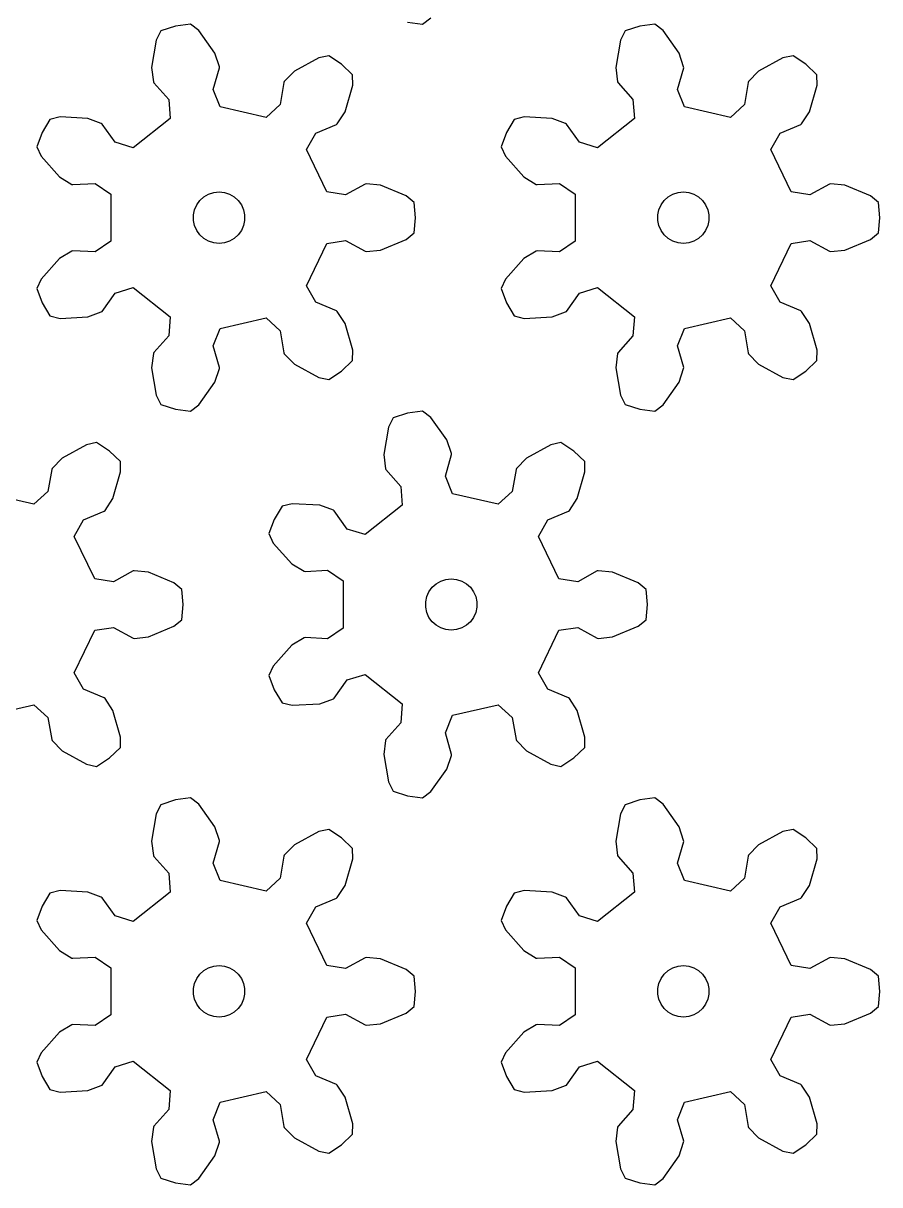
# Model space of a CAD drawing. Extents: x 0 to 212, y 0 to 226.
# Drawn here: x 161.8 to 211.8, y 0 to 67.8 of the extents above; entities that cross this region are included whole.
import ezdxf

# ---------------------------------------------------------------- set-up
doc = ezdxf.new("R2010")
doc.units = 0

msp = doc.modelspace()

# ---------------------------------------------------------------- linework, layer by layer
for p, q in [((184.209, 67.866), (185.09, 67.747)), ((185.09, 67.747), (185.57, 68.113)), ((169.816, 67.353), (169.543, 66.815)), ((170.661, 67.628), (169.816, 67.353)), ((171.542, 67.747), (170.661, 67.628)), ((172.022, 67.38), (171.542, 67.747)), ((172.962, 66.061), (172.022, 67.38)), ((196.912, 67.353), (196.639, 66.815)), ((197.757, 67.628), (196.912, 67.353)), ((198.638, 67.747), (197.757, 67.628)), ((199.118, 67.38), (198.638, 67.747)), ((200.058, 66.061), (199.118, 67.38)), ((169.543, 66.815), (169.268, 65.218)), ((196.639, 66.815), (196.364, 65.218)), ((173.226, 65.264), (172.962, 66.061)), ((179.023, 65.782), (177.603, 65.002)), ((179.614, 65.904), (179.023, 65.782)), ((180.356, 65.415), (179.614, 65.904)), ((200.322, 65.264), (200.058, 66.061)), ((206.119, 65.782), (204.699, 65.002)), ((206.71, 65.904), (206.119, 65.782)), ((207.452, 65.415), (206.71, 65.904)), ((169.268, 65.218), (169.376, 64.385)), ((172.869, 63.947), (173.228, 65.204)), ((173.228, 65.204), (173.226, 65.264)), ((180.998, 64.801), (180.356, 65.415)), ((196.364, 65.218), (196.471, 64.385)), ((199.964, 63.947), (200.323, 65.204)), ((200.323, 65.204), (200.322, 65.264)), ((208.094, 64.801), (207.452, 65.415)), ((177.603, 65.002), (177.019, 64.398)), ((181.011, 64.197), (180.998, 64.801)), ((204.699, 65.002), (204.115, 64.398)), ((208.107, 64.197), (208.094, 64.801)), ((169.376, 64.385), (169.401, 64.331)), ((169.401, 64.331), (170.27, 63.354)), ((173.275, 62.92), (172.869, 63.947)), ((176.992, 64.345), (176.77, 63.056)), ((177.019, 64.398), (176.992, 64.345)), ((180.566, 62.64), (181.011, 64.197)), ((196.471, 64.385), (196.496, 64.331)), ((196.496, 64.331), (197.365, 63.354)), ((200.371, 62.92), (199.964, 63.947)), ((204.088, 64.345), (203.866, 63.056)), ((204.115, 64.398), (204.088, 64.345)), ((207.662, 62.64), (208.107, 64.197)), ((170.27, 63.354), (170.349, 62.252)), ((197.365, 63.354), (197.444, 62.252)), ((175.958, 62.307), (173.275, 62.92)), ((176.77, 63.056), (175.958, 62.307)), ((180.107, 61.936), (180.566, 62.64)), ((203.054, 62.307), (200.371, 62.92)), ((203.866, 63.056), (203.054, 62.307)), ((207.203, 61.936), (207.662, 62.64)), ((163.343, 62.191), (162.887, 61.428)), ((163.928, 62.337), (163.343, 62.191)), ((165.546, 62.25), (163.928, 62.337)), ((166.334, 61.96), (165.546, 62.25)), ((166.382, 61.923), (166.334, 61.96)), ((167.141, 60.858), (166.382, 61.923)), ((170.349, 62.252), (168.198, 60.536)), ((178.854, 61.394), (180.061, 61.897)), ((180.061, 61.897), (180.107, 61.936)), ((190.438, 62.191), (189.983, 61.428)), ((191.024, 62.337), (190.438, 62.191)), ((192.642, 62.25), (191.024, 62.337)), ((193.43, 61.96), (192.642, 62.25)), ((193.478, 61.923), (193.43, 61.96)), ((194.236, 60.858), (193.478, 61.923)), ((197.444, 62.252), (195.293, 60.536)), ((205.95, 61.394), (207.157, 61.897)), ((207.157, 61.897), (207.203, 61.936)), ((162.887, 61.428), (162.575, 60.596)), ((178.305, 60.436), (178.854, 61.394)), ((189.983, 61.428), (189.67, 60.596)), ((205.401, 60.436), (205.95, 61.394)), ((162.575, 60.596), (162.825, 60.046)), ((168.198, 60.536), (167.141, 60.858)), ((179.499, 57.957), (178.305, 60.436)), ((189.67, 60.596), (189.921, 60.046)), ((195.293, 60.536), (194.236, 60.858)), ((206.595, 57.957), (205.401, 60.436)), ((162.825, 60.046), (163.902, 58.836)), ((189.921, 60.046), (190.998, 58.836)), ((163.902, 58.836), (164.62, 58.401)), ((164.62, 58.401), (164.679, 58.386)), ((164.679, 58.386), (165.984, 58.457)), ((165.984, 58.457), (166.895, 57.831)), ((181.737, 58.418), (180.591, 57.789)), ((181.795, 58.431), (181.737, 58.418)), ((182.632, 58.35), (181.795, 58.431)), ((184.127, 57.727), (182.632, 58.35)), ((190.998, 58.836), (191.716, 58.401)), ((191.716, 58.401), (191.774, 58.386)), ((191.774, 58.386), (193.08, 58.457)), ((193.08, 58.457), (193.991, 57.831)), ((208.832, 58.418), (207.687, 57.789)), ((208.891, 58.431), (208.832, 58.418)), ((209.727, 58.35), (208.891, 58.431)), ((211.222, 57.727), (209.727, 58.35)), ((166.895, 57.831), (166.895, 55.08)), ((172.097, 57.459), (172.33, 57.669)), ((172.33, 57.669), (172.601, 57.826)), ((172.601, 57.826), (172.899, 57.923)), ((172.899, 57.923), (173.211, 57.956)), ((173.211, 57.956), (173.523, 57.923)), ((173.523, 57.923), (173.821, 57.826)), ((173.821, 57.826), (174.093, 57.669)), ((174.093, 57.669), (174.326, 57.459)), ((180.591, 57.789), (179.499, 57.957)), ((184.591, 57.341), (184.127, 57.727)), ((193.991, 57.831), (193.991, 55.08)), ((199.192, 57.459), (199.425, 57.669)), ((199.425, 57.669), (199.697, 57.826)), ((199.697, 57.826), (199.995, 57.923)), ((199.995, 57.923), (200.307, 57.956)), ((200.307, 57.956), (200.619, 57.923)), ((200.619, 57.923), (200.917, 57.826)), ((200.917, 57.826), (201.189, 57.669)), ((201.189, 57.669), (201.422, 57.459)), ((207.687, 57.789), (206.595, 57.957)), ((211.686, 57.341), (211.222, 57.727)), ((171.785, 56.919), (171.912, 57.206)), ((171.912, 57.206), (172.097, 57.459)), ((174.326, 57.459), (174.51, 57.206)), ((174.51, 57.206), (174.638, 56.919)), ((184.67, 56.456), (184.591, 57.341)), ((198.88, 56.919), (199.008, 57.206)), ((199.008, 57.206), (199.192, 57.459)), ((201.422, 57.459), (201.606, 57.206)), ((201.606, 57.206), (201.734, 56.919)), ((211.766, 56.456), (211.686, 57.341)), ((171.719, 56.613), (171.785, 56.919)), ((171.719, 56.299), (171.719, 56.613)), ((171.785, 55.992), (171.719, 56.299)), ((174.638, 56.919), (174.703, 56.613)), ((174.703, 56.299), (174.638, 55.992)), ((174.703, 56.613), (174.703, 56.299)), ((184.591, 55.571), (184.67, 56.456)), ((198.815, 56.613), (198.88, 56.919)), ((198.815, 56.299), (198.815, 56.613)), ((198.88, 55.992), (198.815, 56.299)), ((201.734, 56.919), (201.799, 56.613)), ((201.799, 56.299), (201.734, 55.992)), ((201.799, 56.613), (201.799, 56.299)), ((211.686, 55.571), (211.766, 56.456)), ((171.912, 55.706), (171.785, 55.992)), ((172.097, 55.452), (171.912, 55.706)), ((174.51, 55.706), (174.326, 55.452)), ((174.638, 55.992), (174.51, 55.706)), ((199.008, 55.706), (198.88, 55.992)), ((199.192, 55.452), (199.008, 55.706)), ((201.606, 55.706), (201.422, 55.452)), ((201.734, 55.992), (201.606, 55.706)), ((166.895, 55.08), (165.984, 54.455)), ((172.33, 55.242), (172.097, 55.452)), ((172.601, 55.085), (172.33, 55.242)), ((172.899, 54.989), (172.601, 55.085)), ((173.211, 54.956), (172.899, 54.989)), ((173.523, 54.989), (173.211, 54.956)), ((173.821, 55.085), (173.523, 54.989)), ((174.093, 55.242), (173.821, 55.085)), ((174.326, 55.452), (174.093, 55.242)), ((178.305, 52.476), (179.499, 54.955)), ((179.499, 54.955), (180.591, 55.123)), ((180.591, 55.123), (181.737, 54.493)), ((182.632, 54.561), (184.127, 55.184)), ((184.127, 55.184), (184.591, 55.571)), ((193.991, 55.08), (193.08, 54.455)), ((199.425, 55.242), (199.192, 55.452)), ((199.697, 55.085), (199.425, 55.242)), ((199.995, 54.989), (199.697, 55.085)), ((200.307, 54.956), (199.995, 54.989)), ((200.619, 54.989), (200.307, 54.956)), ((200.917, 55.085), (200.619, 54.989)), ((201.189, 55.242), (200.917, 55.085)), ((201.422, 55.452), (201.189, 55.242)), ((205.401, 52.476), (206.595, 54.955)), ((206.595, 54.955), (207.687, 55.123)), ((207.687, 55.123), (208.832, 54.493)), ((209.727, 54.561), (211.222, 55.184)), ((211.222, 55.184), (211.686, 55.571)), ((164.62, 54.51), (163.902, 54.075)), ((164.679, 54.525), (164.62, 54.51)), ((165.984, 54.455), (164.679, 54.525)), ((181.737, 54.493), (181.795, 54.481)), ((181.795, 54.481), (182.632, 54.561)), ((191.716, 54.51), (190.998, 54.075)), ((191.774, 54.525), (191.716, 54.51)), ((193.08, 54.455), (191.774, 54.525)), ((208.832, 54.493), (208.891, 54.481)), ((208.891, 54.481), (209.727, 54.561)), ((163.902, 54.075), (162.825, 52.865)), ((190.998, 54.075), (189.921, 52.865)), ((162.825, 52.865), (162.575, 52.316)), ((162.575, 52.316), (162.887, 51.484)), ((167.141, 52.053), (168.198, 52.375)), ((168.198, 52.375), (170.349, 50.66)), ((178.854, 51.517), (178.305, 52.476)), ((189.921, 52.865), (189.67, 52.316)), ((189.67, 52.316), (189.983, 51.484)), ((194.236, 52.053), (195.293, 52.375)), ((195.293, 52.375), (197.444, 50.66)), ((205.95, 51.517), (205.401, 52.476)), ((166.382, 50.988), (167.141, 52.053)), ((193.478, 50.988), (194.236, 52.053)), ((162.887, 51.484), (163.343, 50.721)), ((165.546, 50.661), (166.334, 50.952)), ((166.334, 50.952), (166.382, 50.988)), ((180.061, 51.014), (178.854, 51.517)), ((180.107, 50.976), (180.061, 51.014)), ((180.566, 50.272), (180.107, 50.976)), ((189.983, 51.484), (190.438, 50.721)), ((192.642, 50.661), (193.43, 50.952)), ((193.43, 50.952), (193.478, 50.988)), ((207.157, 51.014), (205.95, 51.517)), ((207.203, 50.976), (207.157, 51.014)), ((207.662, 50.272), (207.203, 50.976)), ((163.343, 50.721), (163.928, 50.574)), ((163.928, 50.574), (165.546, 50.661)), ((170.349, 50.66), (170.27, 49.558)), ((173.275, 49.992), (175.958, 50.604)), ((175.958, 50.604), (176.77, 49.855)), ((181.011, 48.714), (180.566, 50.272)), ((190.438, 50.721), (191.024, 50.574)), ((191.024, 50.574), (192.642, 50.661)), ((197.444, 50.66), (197.365, 49.558)), ((200.371, 49.992), (203.054, 50.604)), ((203.054, 50.604), (203.866, 49.855)), ((208.107, 48.714), (207.662, 50.272)), ((170.27, 49.558), (169.401, 48.581)), ((172.869, 48.965), (173.275, 49.992)), ((176.77, 49.855), (176.992, 48.567)), ((197.365, 49.558), (196.496, 48.581)), ((199.964, 48.965), (200.371, 49.992)), ((203.866, 49.855), (204.088, 48.567)), ((173.228, 47.707), (172.869, 48.965)), ((200.323, 47.707), (199.964, 48.965)), ((169.376, 48.526), (169.268, 47.693)), ((169.401, 48.581), (169.376, 48.526)), ((176.992, 48.567), (177.019, 48.513)), ((177.019, 48.513), (177.603, 47.909)), ((180.998, 48.111), (181.011, 48.714)), ((196.471, 48.526), (196.364, 47.693)), ((196.496, 48.581), (196.471, 48.526)), ((204.088, 48.567), (204.115, 48.513)), ((204.115, 48.513), (204.699, 47.909)), ((208.094, 48.111), (208.107, 48.714)), ((169.268, 47.693), (169.543, 46.097)), ((172.962, 46.85), (173.226, 47.647)), ((173.226, 47.647), (173.228, 47.707)), ((177.603, 47.909), (179.023, 47.129)), ((179.614, 47.007), (180.356, 47.497)), ((180.356, 47.497), (180.998, 48.111)), ((196.364, 47.693), (196.639, 46.097)), ((200.058, 46.85), (200.322, 47.647)), ((200.322, 47.647), (200.323, 47.707)), ((204.699, 47.909), (206.119, 47.129)), ((206.71, 47.007), (207.452, 47.497)), ((207.452, 47.497), (208.094, 48.111)), ((172.022, 45.531), (172.962, 46.85)), ((179.023, 47.129), (179.614, 47.007)), ((199.118, 45.531), (200.058, 46.85)), ((206.119, 47.129), (206.71, 47.007)), ((169.543, 46.097), (169.816, 45.559)), ((169.816, 45.559), (170.661, 45.284)), ((171.542, 45.165), (172.022, 45.531)), ((196.639, 46.097), (196.912, 45.559)), ((196.912, 45.559), (197.757, 45.284)), ((198.638, 45.165), (199.118, 45.531)), ((170.661, 45.284), (171.542, 45.165)), ((183.364, 44.771), (183.091, 44.232)), ((184.209, 45.045), (183.364, 44.771)), ((185.09, 45.165), (184.209, 45.045)), ((185.57, 44.798), (185.09, 45.165)), ((186.51, 43.479), (185.57, 44.798)), ((197.757, 45.284), (198.638, 45.165)), ((183.091, 44.232), (182.816, 42.636)), ((186.774, 42.682), (186.51, 43.479)), ((165.475, 43.2), (164.056, 42.42)), ((166.066, 43.322), (165.475, 43.2)), ((166.808, 42.833), (166.066, 43.322)), ((167.45, 42.218), (166.808, 42.833)), ((192.571, 43.2), (191.151, 42.42)), ((193.162, 43.322), (192.571, 43.2)), ((193.904, 42.833), (193.162, 43.322)), ((194.546, 42.218), (193.904, 42.833)), ((164.056, 42.42), (163.472, 41.816)), ((167.463, 41.615), (167.45, 42.218)), ((182.816, 42.636), (182.924, 41.803)), ((186.416, 41.365), (186.776, 42.622)), ((186.776, 42.622), (186.774, 42.682)), ((191.151, 42.42), (190.567, 41.816)), ((194.559, 41.615), (194.546, 42.218)), ((163.444, 41.763), (163.222, 40.474)), ((163.472, 41.816), (163.444, 41.763)), ((167.018, 40.057), (167.463, 41.615)), ((182.924, 41.803), (182.949, 41.748)), ((182.949, 41.748), (183.818, 40.771)), ((186.823, 40.337), (186.416, 41.365)), ((190.54, 41.763), (190.318, 40.474)), ((190.567, 41.816), (190.54, 41.763)), ((194.114, 40.057), (194.559, 41.615)), ((183.818, 40.771), (183.897, 39.669)), ((162.41, 39.725), (159.728, 40.337)), ((163.222, 40.474), (162.41, 39.725)), ((166.56, 39.354), (167.018, 40.057)), ((189.506, 39.725), (186.823, 40.337)), ((190.318, 40.474), (189.506, 39.725)), ((193.655, 39.354), (194.114, 40.057)), ((166.513, 39.315), (166.56, 39.354)), ((176.891, 39.608), (176.435, 38.845)), ((177.476, 39.755), (176.891, 39.608)), ((179.094, 39.668), (177.476, 39.755)), ((179.882, 39.377), (179.094, 39.668)), ((179.93, 39.341), (179.882, 39.377)), ((180.689, 38.276), (179.93, 39.341)), ((183.897, 39.669), (181.745, 37.954)), ((193.609, 39.315), (193.655, 39.354)), ((164.757, 37.853), (165.307, 38.812)), ((165.307, 38.812), (166.513, 39.315)), ((176.435, 38.845), (176.122, 38.013)), ((191.853, 37.853), (192.402, 38.812)), ((192.402, 38.812), (193.609, 39.315)), ((176.122, 38.013), (176.373, 37.464)), ((181.745, 37.954), (180.689, 38.276)), ((165.951, 35.374), (164.757, 37.853)), ((176.373, 37.464), (177.45, 36.254)), ((193.047, 35.374), (191.853, 37.853)), ((177.45, 36.254), (178.168, 35.819)), ((167.043, 35.206), (165.951, 35.374)), ((168.189, 35.836), (167.043, 35.206)), ((168.248, 35.848), (168.189, 35.836)), ((169.084, 35.768), (168.248, 35.848)), ((170.579, 35.145), (169.084, 35.768)), ((178.168, 35.819), (178.226, 35.804)), ((178.226, 35.804), (179.532, 35.874)), ((179.532, 35.874), (180.443, 35.249)), ((186.149, 35.244), (186.447, 35.341)), ((186.447, 35.341), (186.759, 35.373)), ((186.759, 35.373), (187.071, 35.341)), ((187.071, 35.341), (187.369, 35.244)), ((194.139, 35.206), (193.047, 35.374)), ((195.284, 35.836), (194.139, 35.206)), ((195.343, 35.848), (195.284, 35.836)), ((196.179, 35.768), (195.343, 35.848)), ((197.675, 35.145), (196.179, 35.768)), ((171.043, 34.759), (170.579, 35.145)), ((171.122, 33.873), (171.043, 34.759)), ((180.443, 35.249), (180.443, 32.498)), ((185.333, 34.337), (185.46, 34.623)), ((185.46, 34.623), (185.644, 34.877)), ((185.644, 34.877), (185.877, 35.087)), ((185.877, 35.087), (186.149, 35.244)), ((187.369, 35.244), (187.641, 35.087)), ((187.641, 35.087), (187.874, 34.877)), ((187.874, 34.877), (188.058, 34.623)), ((188.058, 34.623), (188.186, 34.337)), ((198.139, 34.759), (197.675, 35.145)), ((198.218, 33.873), (198.139, 34.759)), ((185.267, 34.03), (185.333, 34.337)), ((185.267, 33.717), (185.267, 34.03)), ((188.186, 34.337), (188.251, 34.03)), ((188.251, 34.03), (188.251, 33.717)), ((171.043, 32.988), (171.122, 33.873)), ((185.333, 33.41), (185.267, 33.717)), ((185.46, 33.123), (185.333, 33.41)), ((188.186, 33.41), (188.058, 33.123)), ((188.251, 33.717), (188.186, 33.41)), ((198.139, 32.988), (198.218, 33.873)), ((169.084, 31.979), (170.579, 32.602)), ((170.579, 32.602), (171.043, 32.988)), ((185.644, 32.87), (185.46, 33.123)), ((185.877, 32.66), (185.644, 32.87)), ((186.149, 32.503), (185.877, 32.66)), ((187.641, 32.66), (187.369, 32.503)), ((187.874, 32.87), (187.641, 32.66)), ((188.058, 33.123), (187.874, 32.87)), ((196.179, 31.979), (197.675, 32.602)), ((197.675, 32.602), (198.139, 32.988)), ((164.757, 29.893), (165.951, 32.372)), ((165.951, 32.372), (167.043, 32.541)), ((167.043, 32.541), (168.189, 31.911)), ((168.189, 31.911), (168.248, 31.899)), ((168.248, 31.899), (169.084, 31.979)), ((178.168, 31.928), (177.45, 31.493)), ((178.226, 31.943), (178.168, 31.928)), ((179.532, 31.872), (178.226, 31.943)), ((180.443, 32.498), (179.532, 31.872)), ((186.447, 32.406), (186.149, 32.503)), ((186.759, 32.373), (186.447, 32.406)), ((187.071, 32.406), (186.759, 32.373)), ((187.369, 32.503), (187.071, 32.406)), ((191.853, 29.893), (193.047, 32.372)), ((193.047, 32.372), (194.139, 32.541)), ((194.139, 32.541), (195.284, 31.911)), ((195.284, 31.911), (195.343, 31.899)), ((195.343, 31.899), (196.179, 31.979)), ((177.45, 31.493), (176.373, 30.283)), ((165.307, 28.935), (164.757, 29.893)), ((176.373, 30.283), (176.122, 29.734)), ((192.402, 28.935), (191.853, 29.893)), ((176.122, 29.734), (176.435, 28.901)), ((179.93, 28.406), (180.689, 29.471)), ((180.689, 29.471), (181.745, 29.793)), ((181.745, 29.793), (183.897, 28.077)), ((166.513, 28.432), (165.307, 28.935)), ((176.435, 28.901), (176.891, 28.139)), ((193.609, 28.432), (192.402, 28.935)), ((159.728, 27.409), (162.41, 28.022)), ((162.41, 28.022), (163.222, 27.273)), ((166.56, 28.393), (166.513, 28.432)), ((167.018, 27.69), (166.56, 28.393)), ((176.891, 28.139), (177.476, 27.992)), ((177.476, 27.992), (179.094, 28.079)), ((179.094, 28.079), (179.882, 28.37)), ((179.882, 28.37), (179.93, 28.406)), ((183.897, 28.077), (183.818, 26.975)), ((186.823, 27.409), (189.506, 28.022)), ((189.506, 28.022), (190.318, 27.273)), ((193.655, 28.393), (193.609, 28.432)), ((194.114, 27.69), (193.655, 28.393)), ((163.222, 27.273), (163.444, 25.984)), ((167.463, 26.132), (167.018, 27.69)), ((186.416, 26.382), (186.823, 27.409)), ((190.318, 27.273), (190.54, 25.984)), ((194.559, 26.132), (194.114, 27.69)), ((183.818, 26.975), (182.949, 25.999)), ((163.444, 25.984), (163.472, 25.931)), ((163.472, 25.931), (164.056, 25.327)), ((167.45, 25.528), (167.463, 26.132)), ((182.924, 25.944), (182.816, 25.111)), ((182.949, 25.999), (182.924, 25.944)), ((186.776, 25.125), (186.416, 26.382)), ((190.54, 25.984), (190.567, 25.931)), ((190.567, 25.931), (191.151, 25.327)), ((194.546, 25.528), (194.559, 26.132)), ((164.056, 25.327), (165.475, 24.547)), ((166.808, 24.914), (167.45, 25.528)), ((182.816, 25.111), (183.091, 23.515)), ((186.774, 25.065), (186.776, 25.125)), ((191.151, 25.327), (192.571, 24.547)), ((193.904, 24.914), (194.546, 25.528)), ((165.475, 24.547), (166.066, 24.425)), ((166.066, 24.425), (166.808, 24.914)), ((186.51, 24.268), (186.774, 25.065)), ((192.571, 24.547), (193.162, 24.425)), ((193.162, 24.425), (193.904, 24.914)), ((185.57, 22.949), (186.51, 24.268)), ((183.091, 23.515), (183.364, 22.976)), ((170.661, 22.463), (169.816, 22.188)), ((171.542, 22.582), (170.661, 22.463)), ((172.022, 22.216), (171.542, 22.582)), ((183.364, 22.976), (184.209, 22.702)), ((184.209, 22.702), (185.09, 22.582)), ((185.09, 22.582), (185.57, 22.949)), ((197.757, 22.463), (196.912, 22.188)), ((198.638, 22.582), (197.757, 22.463)), ((199.118, 22.216), (198.638, 22.582)), ((169.816, 22.188), (169.543, 21.65)), ((172.962, 20.897), (172.022, 22.216)), ((196.912, 22.188), (196.639, 21.65)), ((200.058, 20.897), (199.118, 22.216)), ((169.543, 21.65), (169.268, 20.054)), ((196.639, 21.65), (196.364, 20.054)), ((173.226, 20.1), (172.962, 20.897)), ((179.023, 20.618), (177.603, 19.838)), ((179.614, 20.74), (179.023, 20.618)), ((180.356, 20.25), (179.614, 20.74)), ((200.322, 20.1), (200.058, 20.897)), ((206.119, 20.618), (204.699, 19.838)), ((206.71, 20.74), (206.119, 20.618)), ((207.452, 20.25), (206.71, 20.74)), ((169.268, 20.054), (169.376, 19.221)), ((172.869, 18.782), (173.228, 20.039)), ((173.228, 20.039), (173.226, 20.1)), ((177.603, 19.838), (177.019, 19.234)), ((180.998, 19.636), (180.356, 20.25)), ((196.364, 20.054), (196.471, 19.221)), ((199.964, 18.782), (200.323, 20.039)), ((200.323, 20.039), (200.322, 20.1)), ((204.699, 19.838), (204.115, 19.234)), ((208.094, 19.636), (207.452, 20.25)), ((169.376, 19.221), (169.401, 19.166)), ((169.401, 19.166), (170.27, 18.189)), ((176.992, 19.18), (176.77, 17.892)), ((177.019, 19.234), (176.992, 19.18)), ((180.566, 17.475), (181.011, 19.032)), ((181.011, 19.032), (180.998, 19.636)), ((196.471, 19.221), (196.496, 19.166)), ((196.496, 19.166), (197.365, 18.189)), ((204.088, 19.18), (203.866, 17.892)), ((204.115, 19.234), (204.088, 19.18)), ((207.662, 17.475), (208.107, 19.032)), ((208.107, 19.032), (208.094, 19.636)), ((173.275, 17.755), (172.869, 18.782)), ((200.371, 17.755), (199.964, 18.782)), ((170.27, 18.189), (170.349, 17.087)), ((175.958, 17.143), (173.275, 17.755)), ((176.77, 17.892), (175.958, 17.143)), ((197.365, 18.189), (197.444, 17.087)), ((203.054, 17.143), (200.371, 17.755)), ((203.866, 17.892), (203.054, 17.143)), ((163.343, 17.026), (162.887, 16.263)), ((163.928, 17.173), (163.343, 17.026)), ((165.546, 17.085), (163.928, 17.173)), ((166.334, 16.795), (165.546, 17.085)), ((170.349, 17.087), (168.198, 15.372)), ((180.107, 16.771), (180.566, 17.475)), ((190.438, 17.026), (189.983, 16.263)), ((191.024, 17.173), (190.438, 17.026)), ((192.642, 17.085), (191.024, 17.173)), ((193.43, 16.795), (192.642, 17.085)), ((197.444, 17.087), (195.293, 15.372)), ((207.203, 16.771), (207.662, 17.475)), ((166.382, 16.758), (166.334, 16.795)), ((167.141, 15.694), (166.382, 16.758)), ((178.854, 16.23), (180.061, 16.733)), ((180.061, 16.733), (180.107, 16.771)), ((193.478, 16.758), (193.43, 16.795)), ((194.236, 15.694), (193.478, 16.758)), ((205.95, 16.23), (207.157, 16.733)), ((207.157, 16.733), (207.203, 16.771)), ((162.887, 16.263), (162.575, 15.431)), ((168.198, 15.372), (167.141, 15.694)), ((178.305, 15.271), (178.854, 16.23)), ((189.983, 16.263), (189.67, 15.431)), ((195.293, 15.372), (194.236, 15.694)), ((205.401, 15.271), (205.95, 16.23)), ((162.575, 15.431), (162.825, 14.882)), ((179.499, 12.792), (178.305, 15.271)), ((189.67, 15.431), (189.921, 14.882)), ((206.595, 12.792), (205.401, 15.271)), ((162.825, 14.882), (163.902, 13.672)), ((189.921, 14.882), (190.998, 13.672)), ((163.902, 13.672), (164.62, 13.236)), ((190.998, 13.672), (191.716, 13.236)), ((164.62, 13.236), (164.679, 13.222)), ((164.679, 13.222), (165.984, 13.292)), ((165.984, 13.292), (166.895, 12.667)), ((181.737, 13.254), (180.591, 12.624)), ((181.795, 13.266), (181.737, 13.254)), ((182.632, 13.186), (181.795, 13.266)), ((184.127, 12.563), (182.632, 13.186)), ((191.716, 13.236), (191.774, 13.222)), ((191.774, 13.222), (193.08, 13.292)), ((193.08, 13.292), (193.991, 12.667)), ((208.832, 13.254), (207.687, 12.624)), ((208.891, 13.266), (208.832, 13.254)), ((209.727, 13.186), (208.891, 13.266)), ((211.222, 12.563), (209.727, 13.186)), ((166.895, 12.667), (166.895, 9.915)), ((171.912, 12.041), (172.097, 12.295)), ((172.097, 12.295), (172.33, 12.505)), ((172.33, 12.505), (172.601, 12.661)), ((172.601, 12.661), (172.899, 12.758)), ((172.899, 12.758), (173.211, 12.791)), ((173.211, 12.791), (173.523, 12.758)), ((173.523, 12.758), (173.821, 12.661)), ((173.821, 12.661), (174.093, 12.505)), ((174.093, 12.505), (174.326, 12.295)), ((174.326, 12.295), (174.51, 12.041)), ((180.591, 12.624), (179.499, 12.792)), ((184.591, 12.176), (184.127, 12.563)), ((193.991, 12.667), (193.991, 9.915)), ((199.008, 12.041), (199.192, 12.295)), ((199.192, 12.295), (199.425, 12.505)), ((199.425, 12.505), (199.697, 12.661)), ((199.697, 12.661), (199.995, 12.758)), ((199.995, 12.758), (200.307, 12.791)), ((200.307, 12.791), (200.619, 12.758)), ((200.619, 12.758), (200.917, 12.661)), ((200.917, 12.661), (201.189, 12.505)), ((201.189, 12.505), (201.422, 12.295)), ((201.422, 12.295), (201.606, 12.041)), ((207.687, 12.624), (206.595, 12.792)), ((211.686, 12.176), (211.222, 12.563)), ((171.719, 11.448), (171.785, 11.755)), ((171.785, 11.755), (171.912, 12.041)), ((174.51, 12.041), (174.638, 11.755)), ((174.638, 11.755), (174.703, 11.448)), ((184.67, 11.291), (184.591, 12.176)), ((198.815, 11.448), (198.88, 11.755)), ((198.88, 11.755), (199.008, 12.041)), ((201.606, 12.041), (201.734, 11.755)), ((201.734, 11.755), (201.799, 11.448)), ((211.766, 11.291), (211.686, 12.176)), ((171.719, 11.134), (171.719, 11.448)), ((171.785, 10.828), (171.719, 11.134)), ((174.703, 11.134), (174.638, 10.828)), ((174.703, 11.448), (174.703, 11.134)), ((184.591, 10.406), (184.67, 11.291)), ((198.815, 11.134), (198.815, 11.448)), ((198.88, 10.828), (198.815, 11.134)), ((201.799, 11.134), (201.734, 10.828)), ((201.799, 11.448), (201.799, 11.134)), ((211.686, 10.406), (211.766, 11.291)), ((171.912, 10.541), (171.785, 10.828)), ((172.097, 10.287), (171.912, 10.541)), ((172.33, 10.078), (172.097, 10.287)), ((174.326, 10.287), (174.093, 10.078)), ((174.51, 10.541), (174.326, 10.287)), ((174.638, 10.828), (174.51, 10.541)), ((184.127, 10.02), (184.591, 10.406)), ((199.008, 10.541), (198.88, 10.828)), ((199.192, 10.287), (199.008, 10.541)), ((199.425, 10.078), (199.192, 10.287)), ((201.422, 10.287), (201.189, 10.078)), ((201.606, 10.541), (201.422, 10.287)), ((201.734, 10.828), (201.606, 10.541)), ((211.222, 10.02), (211.686, 10.406)), ((166.895, 9.915), (165.984, 9.29)), ((172.601, 9.921), (172.33, 10.078)), ((172.899, 9.824), (172.601, 9.921)), ((173.211, 9.791), (172.899, 9.824)), ((173.523, 9.824), (173.211, 9.791)), ((173.821, 9.921), (173.523, 9.824)), ((174.093, 10.078), (173.821, 9.921)), ((178.305, 7.311), (179.499, 9.79)), ((179.499, 9.79), (180.591, 9.958)), ((180.591, 9.958), (181.737, 9.328)), ((182.632, 9.397), (184.127, 10.02)), ((193.991, 9.915), (193.08, 9.29)), ((199.697, 9.921), (199.425, 10.078)), ((199.995, 9.824), (199.697, 9.921)), ((200.307, 9.791), (199.995, 9.824)), ((200.619, 9.824), (200.307, 9.791)), ((200.917, 9.921), (200.619, 9.824)), ((201.189, 10.078), (200.917, 9.921)), ((205.401, 7.311), (206.595, 9.79)), ((206.595, 9.79), (207.687, 9.958)), ((207.687, 9.958), (208.832, 9.328)), ((209.727, 9.397), (211.222, 10.02)), ((163.902, 8.911), (162.825, 7.701)), ((164.62, 9.346), (163.902, 8.911)), ((164.679, 9.36), (164.62, 9.346)), ((165.984, 9.29), (164.679, 9.36)), ((181.737, 9.328), (181.795, 9.316)), ((181.795, 9.316), (182.632, 9.397)), ((190.998, 8.911), (189.921, 7.701)), ((191.716, 9.346), (190.998, 8.911)), ((191.774, 9.36), (191.716, 9.346)), ((193.08, 9.29), (191.774, 9.36)), ((208.832, 9.328), (208.891, 9.316)), ((208.891, 9.316), (209.727, 9.397)), ((162.825, 7.701), (162.575, 7.151)), ((189.921, 7.701), (189.67, 7.151)), ((162.575, 7.151), (162.887, 6.319)), ((166.382, 5.824), (167.141, 6.888)), ((167.141, 6.888), (168.198, 7.211)), ((168.198, 7.211), (170.349, 5.495)), ((178.854, 6.353), (178.305, 7.311)), ((189.67, 7.151), (189.983, 6.319)), ((193.478, 5.824), (194.236, 6.888)), ((194.236, 6.888), (195.293, 7.211)), ((195.293, 7.211), (197.444, 5.495)), ((205.95, 6.353), (205.401, 7.311)), ((162.887, 6.319), (163.343, 5.556)), ((180.061, 5.849), (178.854, 6.353)), ((189.983, 6.319), (190.438, 5.556)), ((207.157, 5.849), (205.95, 6.353)), ((163.343, 5.556), (163.928, 5.41)), ((163.928, 5.41), (165.546, 5.497)), ((165.546, 5.497), (166.334, 5.787)), ((166.334, 5.787), (166.382, 5.824)), ((170.349, 5.495), (170.27, 4.393)), ((173.275, 4.827), (175.958, 5.439)), ((175.958, 5.439), (176.77, 4.691)), ((180.107, 5.811), (180.061, 5.849)), ((180.566, 5.107), (180.107, 5.811)), ((190.438, 5.556), (191.024, 5.41)), ((191.024, 5.41), (192.642, 5.497)), ((192.642, 5.497), (193.43, 5.787)), ((193.43, 5.787), (193.478, 5.824)), ((197.444, 5.495), (197.365, 4.393)), ((200.371, 4.827), (203.054, 5.439)), ((203.054, 5.439), (203.866, 4.691)), ((207.203, 5.811), (207.157, 5.849)), ((207.662, 5.107), (207.203, 5.811)), ((172.869, 3.8), (173.275, 4.827)), ((181.011, 3.55), (180.566, 5.107)), ((199.964, 3.8), (200.371, 4.827)), ((208.107, 3.55), (207.662, 5.107)), ((170.27, 4.393), (169.401, 3.416)), ((176.77, 4.691), (176.992, 3.402)), ((197.365, 4.393), (196.496, 3.416)), ((203.866, 4.691), (204.088, 3.402)), ((169.401, 3.416), (169.376, 3.362)), ((173.228, 2.543), (172.869, 3.8)), ((176.992, 3.402), (177.019, 3.348)), ((180.998, 2.946), (181.011, 3.55)), ((196.496, 3.416), (196.471, 3.362)), ((200.323, 2.543), (199.964, 3.8)), ((204.088, 3.402), (204.115, 3.348)), ((208.094, 2.946), (208.107, 3.55)), ((169.376, 3.362), (169.268, 2.529)), ((177.019, 3.348), (177.603, 2.745)), ((177.603, 2.745), (179.023, 1.964)), ((180.356, 2.332), (180.998, 2.946)), ((196.471, 3.362), (196.364, 2.529)), ((204.115, 3.348), (204.699, 2.745)), ((204.699, 2.745), (206.119, 1.964)), ((207.452, 2.332), (208.094, 2.946)), ((169.268, 2.529), (169.543, 0.932)), ((172.962, 1.685), (173.226, 2.483)), ((173.226, 2.483), (173.228, 2.543)), ((179.614, 1.842), (180.356, 2.332)), ((196.364, 2.529), (196.639, 0.932)), ((200.058, 1.685), (200.322, 2.483)), ((200.322, 2.483), (200.323, 2.543)), ((206.71, 1.842), (207.452, 2.332)), ((172.022, 0.366), (172.962, 1.685)), ((179.023, 1.964), (179.614, 1.842)), ((199.118, 0.366), (200.058, 1.685)), ((206.119, 1.964), (206.71, 1.842)), ((169.543, 0.932), (169.816, 0.394)), ((196.639, 0.932), (196.912, 0.394)), ((169.816, 0.394), (170.661, 0.119)), ((170.661, 0.119), (171.542, 0)), ((171.542, 0), (172.022, 0.366)), ((196.912, 0.394), (197.757, 0.119)), ((197.757, 0.119), (198.638, 0)), ((198.638, 0), (199.118, 0.366))]:
    msp.add_line(p, q)

doc.saveas('drawing.dxf')
